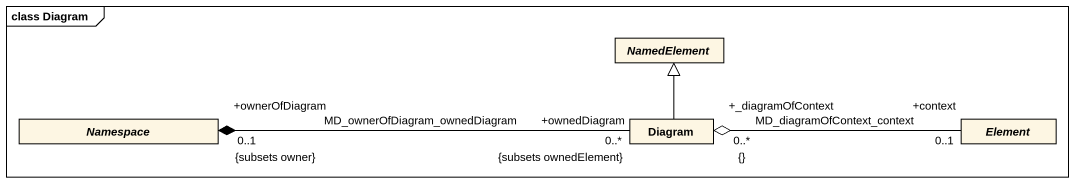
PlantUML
@startuml
mainframe class Diagram
hide circle
hide empty members
abstract class NamedElement
abstract class "Namespace" as Namespace_
class Diagram
abstract class Element
Namespace_ "+ownerOfDiagram\n0..1\n{subsets owner}" *-right- "+ownedDiagram\n0..*\n{subsets ownedElement}" Diagram : MD_ownerOfDiagram_ownedDiagram
Diagram -up-|> NamedElement
Diagram "+_diagramOfContext\n0..*\n{}" o-right- "+context\n0..1" Element : MD_diagramOfContext_context
@enduml
